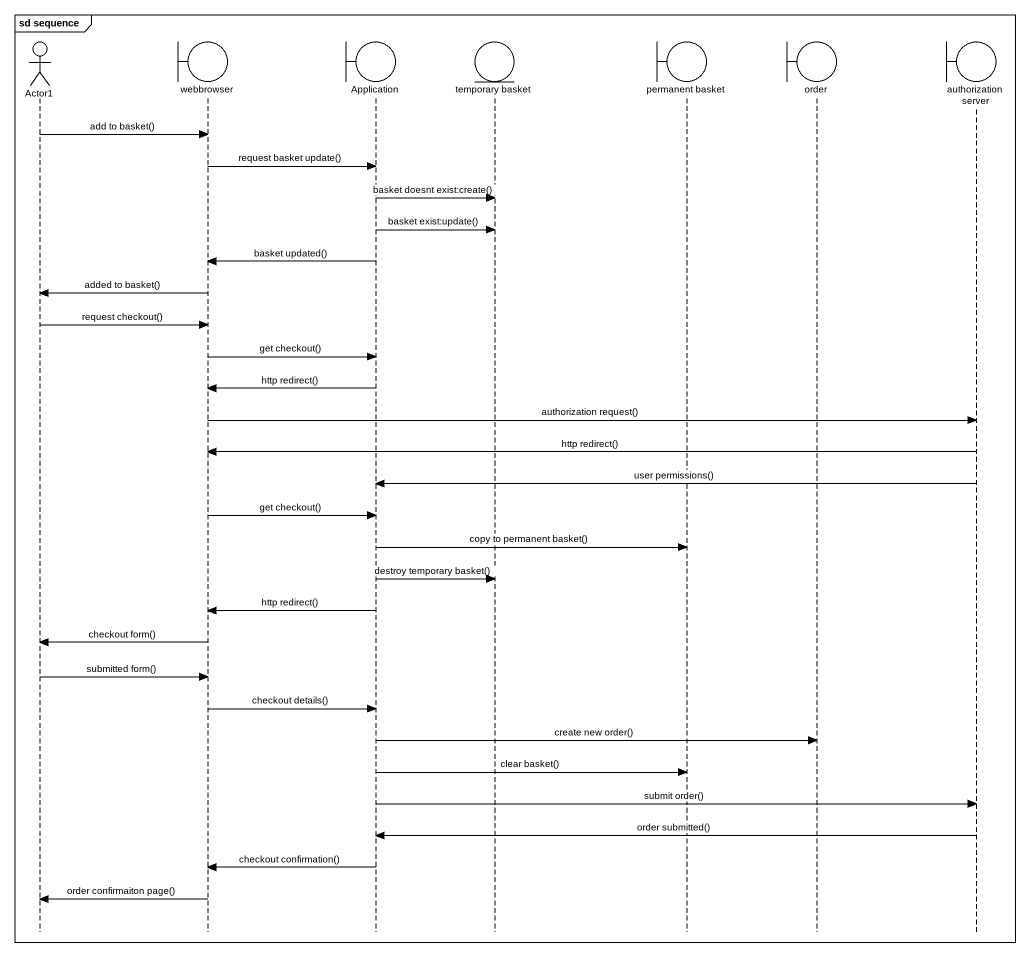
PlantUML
@startuml
mainframe sd sequence
hide footbox
actor Actor1
boundary webbrowser
boundary Application
entity "temporary basket" as temporary_basket
boundary "permanent basket" as permanent_basket
boundary order
boundary "authorization server" as authorization_server

Actor1 -> webbrowser : add to basket()
webbrowser -> Application : request basket update()
Application -> temporary_basket : basket doesnt exist:create()
Application -> temporary_basket : basket exist:update()
Application -> webbrowser : basket updated()
webbrowser -> Actor1 : added to basket()
Actor1 -> webbrowser : request checkout()
webbrowser -> Application : get checkout()
Application -> webbrowser : http redirect()
webbrowser -> authorization_server : authorization request()
authorization_server -> webbrowser : http redirect()
authorization_server -> Application : user permissions()
webbrowser -> Application : get checkout()
Application -> permanent_basket : copy to permanent basket()
Application -> temporary_basket : destroy temporary basket()
Application -> webbrowser : http redirect()
webbrowser -> Actor1 : checkout form()
Actor1 -> webbrowser : submitted form()
webbrowser -> Application : checkout details()
Application -> order : create new order()
Application -> permanent_basket : clear basket()
Application -> authorization_server : submit order()
authorization_server -> Application : order submitted()
Application -> webbrowser : checkout confirmation()
webbrowser -> Actor1 : order confirmaiton page()
@enduml
